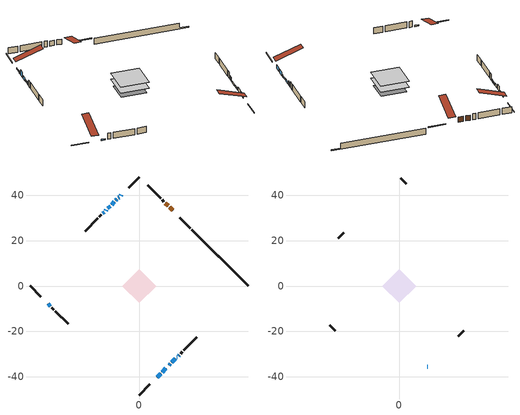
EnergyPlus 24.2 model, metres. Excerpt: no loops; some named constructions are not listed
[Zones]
conditioned space
 floor outside (Floor1 construction): -4.09,0 0,4.09 4.09,0 0,-4.09 z1.45
 floor adiabatic (AdiabaticFloorConstruction): -7.42,0 0,7.42 7.42,0 0,-7.42 z1.45
 floor foundation (Slab1 construction): -6.21,0.53 -0.53,6.21 6.21,-0.53 0.53,-6.21 z-0.94
 wall outside (RimJoist1 construction): 0,-48.06 4.66,-43.4 / -48.06,0 -43.4,-4.66 / 0,48.06 -4.66,43.4 / 22.55,25.51 17.9,30.17 z1.45:1.75
 wall outside (AdiabaticWallConstruction 1): 14.68,33.38 13.4,34.66 / 12.74,35.32 11.55,36.51 z1.45:3.48
 wall outside (AdiabaticWallConstruction): 7.88,-40.18 9.46,-38.6 / 10.12,-37.95 11.7,-36.36 z1.45:2.85; -7.88,40.19 -8.24,39.82 / -8.89,39.17 -9.26,38.81 z1.45:1.99; 13.14,-34.93 13.71,-34.35 z1.45:2.09; 14.37,-33.69 15.95,-32.11 z1.45:2.14; -40.19,-7.88 -39.18,-8.89 z1.45:1.96; -9.91,38.15 -10.27,37.79 z1.45:2.29; 16.61,-31.45 16.75,-31.31 / 17.41,-30.65 17.54,-30.53 z1.45:3.13; -10.93,37.13 -12.15,35.91 z1.45:3.48; -12.81,35.26 -13.81,34.25 z1.45:2.54; -14.47,33.59 -14.83,33.23 z1.45:2.24; -15.49,32.58 -16.06,32 z1.45:2.39
 wall outside (Wall1 construction): 18.19,-29.87 19.05,-29.02 / -38.52,-9.54 -37.67,-10.39 / -16.72,31.34 -17.57,30.49 / 10.9,37.16 10.04,38.02 z1.45:3.89
 wall outside (Wall2 construction): 19.7,-28.36 25.35,-22.71 / -37.01,-11.05 -31.36,-16.7 / -18.23,29.83 -23.88,24.18 / 9.39,38.67 3.74,44.33 z1.45:3.89
 wall foundation (FoundationWall1 construction): 23.21,24.85,-0.94 23.21,24.85,1.45 45.58,2.49,1.45 45.58,2.49,-0.47 48.06,0,-0.47 48.06,0,-0.94
 window (WindowConstruction): 7.88,-40.18 9.46,-38.6 z1.45:2.85
 window (WindowConstruction 5): 10.12,-37.95 11.7,-36.36 z1.45:2.85
 window (WindowConstruction 9): -7.88,40.18 -8.24,39.82 z1.45:1.98
 window (WindowConstruction 10): -8.89,39.17 -9.25,38.81 z1.45:1.98
 window (WindowConstruction 11): 13.14,-34.92 13.71,-34.35 z1.45:2.08
 window (WindowConstruction 12): 14.37,-33.69 15.95,-32.11 z1.45:2.14
 window (WindowConstruction 13): -40.18,-7.88 -39.18,-8.88 z1.45:1.96
 window (WindowConstruction 6): -9.91,38.15 -10.27,37.79 z1.45:2.29
 window (WindowConstruction 7): 16.61,-31.45 16.75,-31.31 z1.45:3.13
 window (WindowConstruction 8): 17.41,-30.65 17.54,-30.53 z1.45:3.13
 window (WindowConstruction 1): -10.93,37.13 -12.15,35.91 z1.45:3.48
 window (WindowConstruction 2): -12.81,35.26 -13.81,34.25 z1.45:2.54
 window (WindowConstruction 3): -14.47,33.59 -14.83,33.23 z1.45:2.24
 window (WindowConstruction 4): -15.49,32.57 -16.06,32 z1.45:2.39
 door (Door): 14.68,33.39 13.4,34.66 z1.45:3.48
 door (Door 1): 12.74,35.32 11.55,36.51 z1.45:3.48
 ceiling adiabatic (AdiabaticFloorConstruction): 0,-7.42 7.42,0 0,7.42 -7.42,0 z1.45
attic - vented
 floor to conditioned space (Floor3 construction Reversed): -7.42,0 0,7.42 7.42,0 0,-7.42 z3.89
 wall outside (AdiabaticWallConstruction): 12.35,-35.71 12.48,-35.58 z1.45:2.34
 wall outside (Wall3 construction): 26.01,-22.05 28.43,-19.63 / -30.7,-17.36 -28.28,-19.78 / -24.54,23.52 -26.96,21.1 / 3.08,44.98 0.66,47.4 z1.45:3.89
 window (WindowConstruction 14): 12.36,-35.71 12.48,-35.58 z1.45:2.34
 roof outside (Roof1 construction): 7.22,-40.84,3.89 -0.01,-33.61,7.3 -1.91,-35.52,7.3 5.32,-42.75,3.89; -40.84,-7.22,3.89 -33.61,0.01,7.3 -35.52,1.91,7.3 -42.75,-5.32,3.89; -7.22,40.84,3.89 0.01,33.61,7.3 1.91,35.52,7.3 -5.32,42.75,3.89; 15.33,32.73,3.89 8.11,25.5,7.3 10.01,23.6,7.3 17.24,30.82,3.89
[Material] Roughness=Rough; Thermal Absorptance=0.9
Name | Thickness {m} | Conductivity {W/m-K} | Density {kg/m3} | Specific Heat {J/kg-K} | Solar Absorptance | Visible Absorptance
ceiling loosefill ins | 0.254 | 0.0480833 | 16.02 | 1046.75 | 0.7 | 0.7
ceiling stud and cavity | 0.1397 | 0.120573 | 65.682 | 1177.47 | 0.7 | 0.7
gypsum board | 0.0127 | 0.160291 | 801 | 837.4 | 0.6 | 0.6
[Construction]
Floor3 construction: ceiling loosefill ins, ceiling stud and cavity, gypsum board
[Schedule:Day:Interval]
interior lighting schedule day: No, 01:00, 0.108182, 04:00, 0.0901515, 05:00, 0.0991667, 06:00, 0.162273, 07:00, 0.270455, 08:00, 0.342576, 10:00, 0.369621, 11:00, 0.351591, 12:00, 0.333561, 13:00, 0.324545, 14:00, 0.31553, 15:00, 0.333561, 16:00, 0.369621, 17:00, 0.450758, 18:00, 0.585985, 19:00, 0.775303, 20:00, 0.955606, 21:00, 0.991667, 22:00, 0.712197, 23:00, 0.360606, 24:00, 0.162273
interior lighting schedule day 1: No, 01:00, 0.100909, 04:00, 0.0840909, 05:00, 0.0925, 06:00, 0.151364, 07:00, 0.252273, 08:00, 0.319545, 10:00, 0.344773, 11:00, 0.327955, 12:00, 0.311136, 13:00, 0.302727, 14:00, 0.294318, 15:00, 0.311136, 16:00, 0.344773, 17:00, 0.420455, 18:00, 0.546591, 19:00, 0.723182, 20:00, 0.891364, 21:00, 0.925, 22:00, 0.664318, 23:00, 0.336364, 24:00, 0.151364
interior lighting schedule day 2: No, 01:00, 0.0927273, 04:00, 0.0772727, 05:00, 0.085, 06:00, 0.139091, 07:00, 0.231818, 08:00, 0.293636, 10:00, 0.316818, 11:00, 0.301364, 12:00, 0.285909, 13:00, 0.278182, 14:00, 0.270455, 15:00, 0.285909, 16:00, 0.316818, 17:00, 0.386364, 18:00, 0.502273, 19:00, 0.664545, 20:00, 0.819091, 21:00, 0.85, 22:00, 0.610455, 23:00, 0.309091, 24:00, 0.139091
interior lighting schedule day 3: No, 01:00, 0.0845455, 04:00, 0.0704545, 05:00, 0.0775, 06:00, 0.126818, 07:00, 0.211364, 08:00, 0.267727, 10:00, 0.288864, 11:00, 0.274773, 12:00, 0.260682, 13:00, 0.253636, 14:00, 0.246591, 15:00, 0.260682, 16:00, 0.288864, 17:00, 0.352273, 18:00, 0.457955, 19:00, 0.605909, 20:00, 0.746818, 21:00, 0.775, 22:00, 0.556591, 23:00, 0.281818, 24:00, 0.126818
interior lighting schedule day 4: No, 01:00, 0.0763636, 04:00, 0.0636364, 05:00, 0.07, 06:00, 0.114545, 07:00, 0.190909, 08:00, 0.241818, 10:00, 0.260909, 11:00, 0.248182, 12:00, 0.235455, 13:00, 0.229091, 14:00, 0.222727, 15:00, 0.235455, 16:00, 0.260909, 17:00, 0.318182, 18:00, 0.413636, 19:00, 0.547273, 20:00, 0.674545, 21:00, 0.7, 22:00, 0.502727, 23:00, 0.254545, 24:00, 0.114545
interior lighting schedule day 5: No, 01:00, 0.0727273, 04:00, 0.0606061, 05:00, 0.0666667, 06:00, 0.109091, 07:00, 0.181818, 08:00, 0.230303, 10:00, 0.248485, 11:00, 0.236364, 12:00, 0.224242, 13:00, 0.218182, 14:00, 0.212121, 15:00, 0.224242, 16:00, 0.248485, 17:00, 0.30303, 18:00, 0.393939, 19:00, 0.521212, 20:00, 0.642424, 21:00, 0.666667, 22:00, 0.478788, 23:00, 0.242424, 24:00, 0.109091
interior lighting schedule day 6: No, 01:00, 0.0745455, 04:00, 0.0621212, 05:00, 0.0683333, 06:00, 0.111818, 07:00, 0.186364, 08:00, 0.236061, 10:00, 0.254697, 11:00, 0.242273, 12:00, 0.229848, 13:00, 0.223636, 14:00, 0.217424, 15:00, 0.229848, 16:00, 0.254697, 17:00, 0.310606, 18:00, 0.403788, 19:00, 0.534242, 20:00, 0.658485, 21:00, 0.683333, 22:00, 0.490758, 23:00, 0.248485, 24:00, 0.111818
interior lighting schedule day 7: No, 01:00, 0.08, 04:00, 0.0666667, 05:00, 0.0733333, 06:00, 0.12, 07:00, 0.2, 08:00, 0.253333, 10:00, 0.273333, 11:00, 0.26, 12:00, 0.246667, 13:00, 0.24, 14:00, 0.233333, 15:00, 0.246667, 16:00, 0.273333, 17:00, 0.333333, 18:00, 0.433333, 19:00, 0.573333, 20:00, 0.706667, 21:00, 0.733333, 22:00, 0.526667, 23:00, 0.266667, 24:00, 0.12
interior lighting schedule day 8: No, 01:00, 0.0890909, 04:00, 0.0742424, 05:00, 0.0816667, 06:00, 0.133636, 07:00, 0.222727, 08:00, 0.282121, 10:00, 0.304394, 11:00, 0.289545, 12:00, 0.274697, 13:00, 0.267273, 14:00, 0.259848, 15:00, 0.274697, 16:00, 0.304394, 17:00, 0.371212, 18:00, 0.482576, 19:00, 0.638485, 20:00, 0.78697, 21:00, 0.816667, 22:00, 0.586515, 23:00, 0.29697, 24:00, 0.133636
interior lighting schedule day 9: No, 01:00, 0.0972727, 04:00, 0.0810606, 05:00, 0.0891667, 06:00, 0.145909, 07:00, 0.243182, 08:00, 0.30803, 10:00, 0.332348, 11:00, 0.316136, 12:00, 0.299924, 13:00, 0.291818, 14:00, 0.283712, 15:00, 0.299924, 16:00, 0.332348, 17:00, 0.405303, 18:00, 0.526894, 19:00, 0.697121, 20:00, 0.859242, 21:00, 0.891667, 22:00, 0.640379, 23:00, 0.324242, 24:00, 0.145909
interior lighting schedule day 10: No, 01:00, 0.105455, 04:00, 0.0878788, 05:00, 0.0966667, 06:00, 0.158182, 07:00, 0.263636, 08:00, 0.333939, 10:00, 0.360303, 11:00, 0.342727, 12:00, 0.325152, 13:00, 0.316364, 14:00, 0.307576, 15:00, 0.325152, 16:00, 0.360303, 17:00, 0.439394, 18:00, 0.571212, 19:00, 0.755758, 20:00, 0.931515, 21:00, 0.966667, 22:00, 0.694242, 23:00, 0.351515, 24:00, 0.158182
interior lighting schedule day 11: No, 01:00, 0.109091, 04:00, 0.0909091, 05:00, 0.1, 06:00, 0.163636, 07:00, 0.272727, 08:00, 0.345455, 10:00, 0.372727, 11:00, 0.354545, 12:00, 0.336364, 13:00, 0.327273, 14:00, 0.318182, 15:00, 0.336364, 16:00, 0.372727, 17:00, 0.454545, 18:00, 0.590909, 19:00, 0.781818, 20:00, 0.963636, 21:00, 1, 22:00, 0.718182, 23:00, 0.363636, 24:00, 0.163636
interior lighting schedule default day; occupants schedule default day; clothes dryer schedule default day; cooking range schedule default day; misc plug loads schedule default day; general water use schedule default day; heating setpoint default day; cooling setpoint default day; clothes dryer exhaust 0 schedule default day; cooling season schedule day; cooling season schedule day 2; cooling season schedule default day; exterior lighting schedule default day; natural vent schedule default day: No, 24:00, 0
occupants schedule day: No, 05:00, 0.426829, 06:00, 0.719512, 07:00, 1, 08:00, 0.670732, 09:00, 0.329268, 14:00, 0.170732, 15:00, 0.231707, 16:00, 0.329268, 17:00, 0.5, 18:00, 0.670732, 19:00, 0.829268, 21:00, 1, 22:00, 0.853659, 23:00, 0.646341, 24:00, 0.426829
clothes dryer schedule day; clothes dryer exhaust 0 schedule day: No, 01:00, 0.123457, 02:00, 0.0740741, 03:00, 0.0493827, 04:00, 0.0246914, 05:00, 0.0493827, 06:00, 0.0740741, 07:00, 0.197531, 08:00, 0.395062, 09:00, 0.592593, 10:00, 0.839506, 11:00, 0.962963, 12:00, 1, 13:00, 0.91358, 14:00, 0.82716, 15:00, 0.716049, 16:00, 0.753086, 17:00, 0.679012, 18:00, 0.666667, 20:00, 0.62963, 21:00, 0.641975, 22:00, 0.666667, 23:00, 0.54321, 24:00, 0.296296
cooking range schedule day: No, 05:00, 0.0597015, 06:00, 0.11194, 07:00, 0.171642, 08:00, 0.291045, 11:00, 0.343284, 12:00, 0.402985, 13:00, 0.462687, 14:00, 0.343284, 15:00, 0.291045, 16:00, 0.402985, 17:00, 0.567164, 18:00, 1, 19:00, 0.850746, 20:00, 0.432836, 21:00, 0.291045, 22:00, 0.231343, 23:00, 0.171642, 24:00, 0.11194
misc plug loads schedule day: No, 06:00, 0.705882, 07:00, 0.745098, 08:00, 0.803922, 15:00, 0.823529, 16:00, 0.862745, 17:00, 0.921569, 18:00, 0.980392, 19:00, 1, 20:00, 0.980392, 21:00, 0.941176, 22:00, 0.862745, 23:00, 0.784314, 24:00, 0.72549
general water use schedule day: No, 01:00, 0.315068, 03:00, 0.287671, 04:00, 0.342466, 05:00, 0.369863, 06:00, 0.520548, 07:00, 0.60274, 08:00, 0.534247, 10:00, 0.506849, 11:00, 0.465753, 14:00, 0.479452, 15:00, 0.534247, 16:00, 0.589041, 17:00, 0.69863, 18:00, 0.876712, 19:00, 0.890411, 20:00, 0.986301, 21:00, 1, 22:00, 0.863014, 23:00, 0.616438, 24:00, 0.465753
heating setpoint day: No, 07:00, 18, 23:00, 21, 24:00, 18
cooling setpoint day: No, 24:00, 25
cooling season schedule day 1: No, 24:00, 1
exterior lighting schedule day: No, 01:00, 0.566667, 03:00, 0.524167, 05:00, 0.495833, 06:00, 0.5525, 07:00, 0.623333, 08:00, 0.580833, 09:00, 0.439167, 10:00, 0.354167, 12:00, 0.34, 13:00, 0.354167, 14:00, 0.396667, 15:00, 0.425, 16:00, 0.495833, 17:00, 0.623333, 18:00, 0.793333, 19:00, 0.906667, 20:00, 0.963333, 21:00, 0.991667, 22:00, 0.920833, 23:00, 0.793333, 24:00, 0.665833
exterior lighting schedule day 1: No, 01:00, 0.528571, 03:00, 0.488929, 05:00, 0.4625, 06:00, 0.515357, 07:00, 0.581429, 08:00, 0.541786, 09:00, 0.409643, 10:00, 0.330357, 12:00, 0.317143, 13:00, 0.330357, 14:00, 0.37, 15:00, 0.396429, 16:00, 0.4625, 17:00, 0.581429, 18:00, 0.74, 19:00, 0.845714, 20:00, 0.898571, 21:00, 0.925, 22:00, 0.858929, 23:00, 0.74, 24:00, 0.621071
exterior lighting schedule day 10: No, 01:00, 0.552381, 03:00, 0.510952, 05:00, 0.483333, 06:00, 0.538571, 07:00, 0.607619, 08:00, 0.56619, 09:00, 0.428095, 10:00, 0.345238, 12:00, 0.331429, 13:00, 0.345238, 14:00, 0.386667, 15:00, 0.414286, 16:00, 0.483333, 17:00, 0.607619, 18:00, 0.773333, 19:00, 0.88381, 20:00, 0.939048, 21:00, 0.966667, 22:00, 0.897619, 23:00, 0.773333, 24:00, 0.649048
exterior lighting schedule day 11: No, 01:00, 0.571429, 03:00, 0.528571, 05:00, 0.5, 06:00, 0.557143, 07:00, 0.628571, 08:00, 0.585714, 09:00, 0.442857, 10:00, 0.357143, 12:00, 0.342857, 13:00, 0.357143, 14:00, 0.4, 15:00, 0.428571, 16:00, 0.5, 17:00, 0.628571, 18:00, 0.8, 19:00, 0.914286, 20:00, 0.971429, 21:00, 1, 22:00, 0.928571, 23:00, 0.8, 24:00, 0.671429
exterior lighting schedule day 2: No, 01:00, 0.485714, 03:00, 0.449286, 05:00, 0.425, 06:00, 0.473571, 07:00, 0.534286, 08:00, 0.497857, 09:00, 0.376429, 10:00, 0.303571, 12:00, 0.291429, 13:00, 0.303571, 14:00, 0.34, 15:00, 0.364286, 16:00, 0.425, 17:00, 0.534286, 18:00, 0.68, 19:00, 0.777143, 20:00, 0.825714, 21:00, 0.85, 22:00, 0.789286, 23:00, 0.68, 24:00, 0.570714
exterior lighting schedule day 3: No, 01:00, 0.442857, 03:00, 0.409643, 05:00, 0.3875, 06:00, 0.431786, 07:00, 0.487143, 08:00, 0.453929, 09:00, 0.343214, 10:00, 0.276786, 12:00, 0.265714, 13:00, 0.276786, 14:00, 0.31, 15:00, 0.332143, 16:00, 0.3875, 17:00, 0.487143, 18:00, 0.62, 19:00, 0.708571, 20:00, 0.752857, 21:00, 0.775, 22:00, 0.719643, 23:00, 0.62, 24:00, 0.520357
exterior lighting schedule day 4: No, 01:00, 0.4, 03:00, 0.37, 05:00, 0.35, 06:00, 0.39, 07:00, 0.44, 08:00, 0.41, 09:00, 0.31, 10:00, 0.25, 12:00, 0.24, 13:00, 0.25, 14:00, 0.28, 15:00, 0.3, 16:00, 0.35, 17:00, 0.44, 18:00, 0.56, 19:00, 0.64, 20:00, 0.68, 21:00, 0.7, 22:00, 0.65, 23:00, 0.56, 24:00, 0.47
exterior lighting schedule day 5: No, 01:00, 0.380952, 03:00, 0.352381, 05:00, 0.333333, 06:00, 0.371429, 07:00, 0.419048, 08:00, 0.390476, 09:00, 0.295238, 10:00, 0.238095, 12:00, 0.228571, 13:00, 0.238095, 14:00, 0.266667, 15:00, 0.285714, 16:00, 0.333333, 17:00, 0.419048, 18:00, 0.533333, 19:00, 0.609524, 20:00, 0.647619, 21:00, 0.666667, 22:00, 0.619048, 23:00, 0.533333, 24:00, 0.447619
exterior lighting schedule day 6: No, 01:00, 0.390476, 03:00, 0.36119, 05:00, 0.341667, 06:00, 0.380714, 07:00, 0.429524, 08:00, 0.400238, 09:00, 0.302619, 10:00, 0.244048, 12:00, 0.234286, 13:00, 0.244048, 14:00, 0.273333, 15:00, 0.292857, 16:00, 0.341667, 17:00, 0.429524, 18:00, 0.546667, 19:00, 0.624762, 20:00, 0.66381, 21:00, 0.683333, 22:00, 0.634524, 23:00, 0.546667, 24:00, 0.45881
exterior lighting schedule day 7: No, 01:00, 0.419048, 03:00, 0.387619, 05:00, 0.366667, 06:00, 0.408571, 07:00, 0.460952, 08:00, 0.429524, 09:00, 0.324762, 10:00, 0.261905, 12:00, 0.251429, 13:00, 0.261905, 14:00, 0.293333, 15:00, 0.314286, 16:00, 0.366667, 17:00, 0.460952, 18:00, 0.586667, 19:00, 0.670476, 20:00, 0.712381, 21:00, 0.733333, 22:00, 0.680952, 23:00, 0.586667, 24:00, 0.492381
exterior lighting schedule day 8: No, 01:00, 0.466667, 03:00, 0.431667, 05:00, 0.408333, 06:00, 0.455, 07:00, 0.513333, 08:00, 0.478333, 09:00, 0.361667, 10:00, 0.291667, 12:00, 0.28, 13:00, 0.291667, 14:00, 0.326667, 15:00, 0.35, 16:00, 0.408333, 17:00, 0.513333, 18:00, 0.653333, 19:00, 0.746667, 20:00, 0.793333, 21:00, 0.816667, 22:00, 0.758333, 23:00, 0.653333, 24:00, 0.548333
exterior lighting schedule day 9: No, 01:00, 0.509524, 03:00, 0.47131, 05:00, 0.445833, 06:00, 0.496786, 07:00, 0.560476, 08:00, 0.522262, 09:00, 0.394881, 10:00, 0.318452, 12:00, 0.305714, 13:00, 0.318452, 14:00, 0.356667, 15:00, 0.382143, 16:00, 0.445833, 17:00, 0.560476, 18:00, 0.713333, 19:00, 0.815238, 20:00, 0.86619, 21:00, 0.891667, 22:00, 0.827976, 23:00, 0.713333, 24:00, 0.59869
[Schedule:Week:Daily]
heating setpoint Week Rule - Jan1-Dec31: heating setpoint day, heating setpoint day, heating setpoint day, heating setpoint day, heating setpoint day, heating setpoint day, heating setpoint day, heating setpoint default day, heating setpoint default day, heating setpoint default day, heating setpoint default day, heating setpoint default day
cooling setpoint Week Rule - Jan1-Dec31: cooling setpoint day, cooling setpoint day, cooling setpoint day, cooling setpoint day, cooling setpoint day, cooling setpoint day, cooling setpoint day, cooling setpoint default day, cooling setpoint default day, cooling setpoint default day, cooling setpoint default day, cooling setpoint default day
clothes dryer exhaust 0 schedule Week Rule - Jan1-Dec31: clothes dryer exhaust 0 schedule day, clothes dryer exhaust 0 schedule day, clothes dryer exhaust 0 schedule day, clothes dryer exhaust 0 schedule day, clothes dryer exhaust 0 schedule day, clothes dryer exhaust 0 schedule day, clothes dryer exhaust 0 schedule day, clothes dryer exhaust 0 schedule default day, clothes dryer exhaust 0 schedule default day, clothes dryer exhaust 0 schedule default day, clothes dryer exhaust 0 schedule default day, clothes dryer exhaust 0 schedule default day
cooling season schedule Week Rule - Jan1-May26: cooling season schedule day, cooling season schedule day, cooling season schedule day, cooling season schedule day, cooling season schedule day, cooling season schedule day, cooling season schedule day, cooling season schedule default day, cooling season schedule default day, cooling season schedule default day, cooling season schedule default day, cooling season schedule default day
cooling season schedule Week Rule - May27-Jun2: cooling season schedule day, cooling season schedule day, cooling season schedule day, cooling season schedule day, cooling season schedule day, cooling season schedule day 1, cooling season schedule day 1, cooling season schedule default day, cooling season schedule default day, cooling season schedule default day, cooling season schedule default day, cooling season schedule default day
cooling season schedule Week Rule - Jun3-Sep29: cooling season schedule day 1, cooling season schedule day 1, cooling season schedule day 1, cooling season schedule day 1, cooling season schedule day 1, cooling season schedule day 1, cooling season schedule day 1, cooling season schedule default day, cooling season schedule default day, cooling season schedule default day, cooling season schedule default day, cooling season schedule default day
cooling season schedule Week Rule - Sep30-Oct6: cooling season schedule day 1, cooling season schedule day 2, cooling season schedule day 2, cooling season schedule day 2, cooling season schedule day 2, cooling season schedule day 2, cooling season schedule day 2, cooling season schedule default day, cooling season schedule default day, cooling season schedule default day, cooling season schedule default day, cooling season schedule default day
cooling season schedule Week Rule - Oct7-Dec31: cooling season schedule day 2, cooling season schedule day 2, cooling season schedule day 2, cooling season schedule day 2, cooling season schedule day 2, cooling season schedule day 2, cooling season schedule day 2, cooling season schedule default day, cooling season schedule default day, cooling season schedule default day, cooling season schedule default day, cooling season schedule default day
exterior lighting schedule Week Rule - Sep2-Sep29: exterior lighting schedule day 8, exterior lighting schedule day 8, exterior lighting schedule day 8, exterior lighting schedule day 8, exterior lighting schedule day 8, exterior lighting schedule day 8, exterior lighting schedule day 8, exterior lighting schedule default day, exterior lighting schedule default day, exterior lighting schedule default day, exterior lighting schedule default day, exterior lighting schedule default day
exterior lighting schedule Week Rule - Sep30-Oct6: exterior lighting schedule day 8, exterior lighting schedule day 9, exterior lighting schedule day 9, exterior lighting schedule day 9, exterior lighting schedule day 9, exterior lighting schedule day 9, exterior lighting schedule day 9, exterior lighting schedule default day, exterior lighting schedule default day, exterior lighting schedule default day, exterior lighting schedule default day, exterior lighting schedule default day
exterior lighting schedule Week Rule - Oct7-Oct27: exterior lighting schedule day 9, exterior lighting schedule day 9, exterior lighting schedule day 9, exterior lighting schedule day 9, exterior lighting schedule day 9, exterior lighting schedule day 9, exterior lighting schedule day 9, exterior lighting schedule default day, exterior lighting schedule default day, exterior lighting schedule default day, exterior lighting schedule default day, exterior lighting schedule default day
exterior lighting schedule Week Rule - Oct28-Nov3: exterior lighting schedule day 9, exterior lighting schedule day 9, exterior lighting schedule day 9, exterior lighting schedule day 9, exterior lighting schedule day 10, exterior lighting schedule day 10, exterior lighting schedule day 10, exterior lighting schedule default day, exterior lighting schedule default day, exterior lighting schedule default day, exterior lighting schedule default day, exterior lighting schedule default day
exterior lighting schedule Week Rule - Nov4-Nov24: exterior lighting schedule day 10, exterior lighting schedule day 10, exterior lighting schedule day 10, exterior lighting schedule day 10, exterior lighting schedule day 10, exterior lighting schedule day 10, exterior lighting schedule day 10, exterior lighting schedule default day, exterior lighting schedule default day, exterior lighting schedule default day, exterior lighting schedule default day, exterior lighting schedule default day
exterior lighting schedule Week Rule - Nov25-Dec1: exterior lighting schedule day 10, exterior lighting schedule day 10, exterior lighting schedule day 10, exterior lighting schedule day 10, exterior lighting schedule day 10, exterior lighting schedule day 10, exterior lighting schedule day 11, exterior lighting schedule default day, exterior lighting schedule default day, exterior lighting schedule default day, exterior lighting schedule default day, exterior lighting schedule default day
exterior lighting schedule Week Rule - Dec2-Dec31: exterior lighting schedule day 11, exterior lighting schedule day 11, exterior lighting schedule day 11, exterior lighting schedule day 11, exterior lighting schedule day 11, exterior lighting schedule day 11, exterior lighting schedule day 11, exterior lighting schedule default day, exterior lighting schedule default day, exterior lighting schedule default day, exterior lighting schedule default day, exterior lighting schedule default day
natural vent schedule Week Rule - Jan1-Dec31: natural vent schedule default day, natural vent schedule default day, natural vent schedule default day, natural vent schedule default day, natural vent schedule default day, natural vent schedule default day, natural vent schedule default day, natural vent schedule default day, natural vent schedule default day, natural vent schedule default day, natural vent schedule default day, natural vent schedule default day
[Schedule:Year]
heating setpoint: heating setpoint Week Rule - Jan1-Dec31, 1, 1, 12, 31
cooling season schedule: cooling season schedule Week Rule - Jan1-May26, 1, 1, 5, 26, cooling season schedule Week Rule - May27-Jun2, 5, 27, 6, 2, cooling season schedule Week Rule - Jun3-Sep29, 6, 3, 9, 29, cooling season schedule Week Rule - Sep30-Oct6, 9, 30, 10, 6, cooling season schedule Week Rule - Oct7-Dec31, 10, 7, 12, 31
natural vent schedule: natural vent schedule Week Rule - Jan1-Dec31, 1, 1, 12, 31
